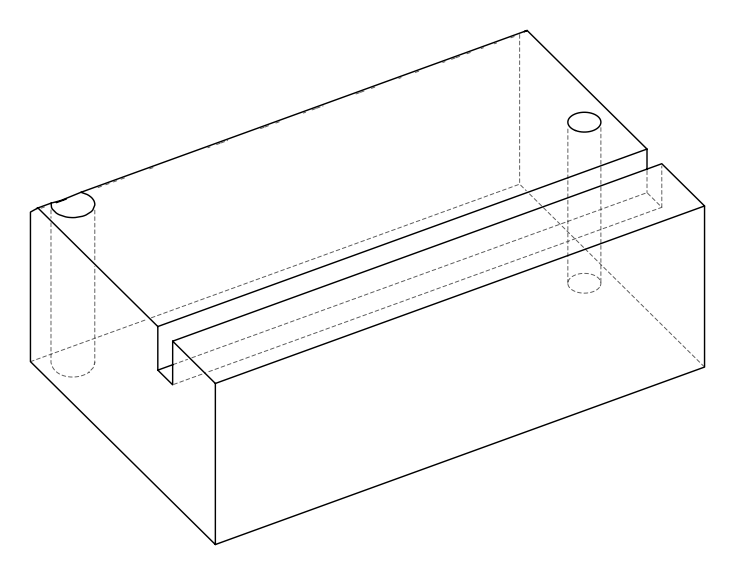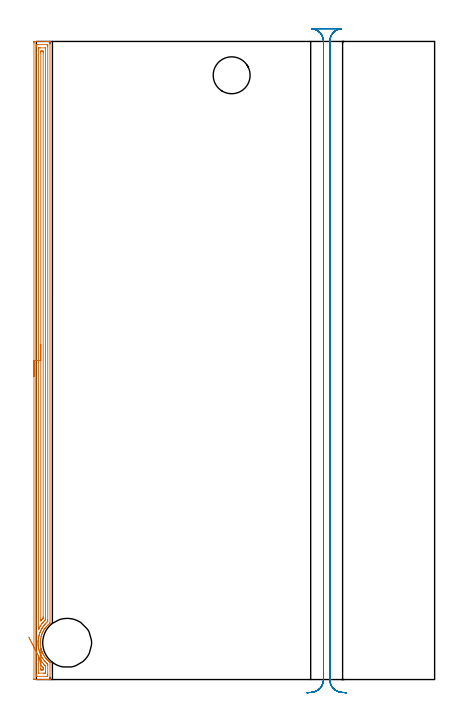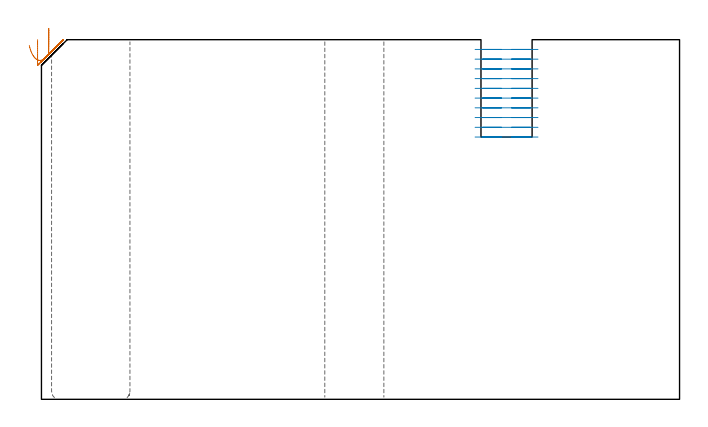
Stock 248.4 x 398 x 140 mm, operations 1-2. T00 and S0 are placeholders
(PLAN: 8 operations, 7 tool changes, 38.5 min)
(1 AREA_MILL | FG_CHAMFER_SURFACE | UGT0205_001 | 12.85 min | 19908 mm3)
(2 MILL_RECTANGULAR_SLOT | SLOT_RECTANGULAR | NXT0201_012 | Follow Part, ap 4, ae 75% | 17.51 min | 300294 mm3)
(3 MILL_THROUGH_HOLE_FROM_SOLID_MATERIAL | STEP1HOLE | NXT0201_007 | Circular | 6.25 min | 101538 mm3)
(4 SPOT_DRILL | STEP1HOLE_1 | NXT0321_9005460120000 | 0.05 min | 180 mm3)
(5 DRILL_BLIND_HOLE_INTO_CENTER | STEP1HOLE_1 | NXT0301_125 | 0.05 min | 169 mm3)
(6 GUN_DRILL_THROUGH_HOLE | STEP1HOLE_1 | UGT0307_001 | 0.62 min | 2535 mm3)
(7 SPADE_DRILL_TO_ENLARGE_THROUGH_HOLE | STEP1HOLE_1 | UGT0306_005 | 0.59 min | 20170 mm3)
(8 DRILL_TO_ENLARGE_THROUGH_HOLE | STEP1HOLE_1 | UGT0301_055 | 0.6 min | 35086 mm3)
(TOOL UGT0205_001 | Chamfer Mill 20 x 3 x 45 deg. | D20 FL50 Z2)
(TOOL NXT0201_012 | ENDMILL 16mm [2P460-1600-NA 1630] | D16 FL38 Z6)
(TOOL NXT0201_007 | ENDMILL 25mm [R216.25-25050GCK54P 1620] | D25 R3 FL54 Z5)
(TOOL NXT0321_9005460120000 | NC Spot Drill, 142deg, 12mm, Carbide, Uncoated | D12 PA142 FL30 Z2)
(TOOL NXT0301_125 | Carbide Drill 6mm [861.1-0600-018A1-GP GC34] | D6 PA150 FL18.7 Z2)
(TOOL UGT0307_001 | Gun Drill 5 mm | D5 PA130 FL24 Z1)
(TOOL UGT0306_005 | Spade Drill 14.5mm | D14.5 PA132 FL10 Z2)
(TOOL UGT0301_055 | Twist Drill 23 mm | D23 PA118 FL155 Z2)
(OP 1 AREA_MILL)
G17 G21 G94 G90
T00 M6
G54
G17 G0 G90 X-1.5 Y189. S1061 M3
G43 Z150. H0
Z140.
G94 G1 Y189.038 Z139.128 F250.
Y189.152 Z138.263
Y189.341 Z137.412
Y189.603 Z136.58
Y189.937 Z135.774
Y190.34 Z135.
Y190.808 Z134.264
Y191.34 Z133.572
Y191.929 Z132.929
Y192.572 Z132.34
Y193.264 Z131.808
Y194. Z131.34
Y194.774 Z130.937
Y195.58 Z130.603
Y196.412 Z130.341
Y197.264 Z130.152
Y198.128 Z130.038
Y199. Z130.
Y397.043
X-1.499 Y397.378 Z130.001
X-1.494 Y397.931 Z130.003
X-1.492 Y397.992 Z130.006
X-0.944 Y398. Z130.553
X5.278 Z136.772
X6.708 Z138.204
X7.056 Z138.551
X7.751 Z139.25
X8.066 Z139.565
X8.458 Y397.993 Z139.95
X8.497 Y397.99 Z139.988
X8.5 Y397.825 Z140.
Y35.434
X8.501 Y35.062 Z139.999
X8.394 Y34.979 Z139.894
X8.313 Y34.916 Z139.812
X7.991 Y34.656 Z139.491
X7.751 Y34.449 Z139.251
X7.651 Y34.362 Z139.15
X7.563 Y34.28 Z139.061
X7.5 Y34.222 Z138.996
X7.364 Y34.098 Z138.863
X7.239 Y33.982 Z138.738
X7.056 Y33.813 Z138.552
X7.002 Y33.763 Z138.498
X6.769 Y33.525 Z138.266
X6.167 Y32.87 Z137.665
X6.1 Y32.791 Z137.599
X5.884 Y32.535 Z137.383
X5.453 Y31.977 Z136.953
X5.278 Y31.728 Z136.777
X5.001 Y31.336 Z136.499
X4.836 Y31.083 Z136.335
X4.788 Y31.004 Z136.287
X4.567 Y30.639 Z136.066
X4.408 Y30.363 Z135.908
X4.31 Y30.19 Z135.809
X4.118 Y29.827 Z135.615
X3.866 Y29.297 Z135.363
X3.833 Y29.217 Z135.328
X3.796 Y29.132 Z135.293
X3.668 Y28.829 Z135.167
X3.634 Y28.748 Z135.133
X3.49 Y28.404 Z134.987
X3.294 Y27.876 Z134.789
X3.234 Y27.719 Z134.732
X3.169 Y27.511 Z134.665
X3.146 Y27.429 Z134.64
X3.056 Y27.125 Z134.551
X3.038 Y27.065 Z134.533
X3.016 Y26.983 Z134.511
X2.919 Y26.618 Z134.417
X2.725 Y25.724 Z134.221
X2.713 Y25.642 Z134.207
X2.585 Y24.831 Z134.081
X2.578 Y24.749 Z134.071
X2.52 Y24.174 Z134.014
X2.497 Y23.938 Z133.99
X2.463 Y23.045 Z133.954
X2.465 Y22.961 Z133.953
X2.469 Y22.837 Z133.954
X2.476 Y22.408 Z133.968
X2.482 Y22.152 Z133.972
X2.489 Y22.068 Z133.978
X2.547 Y21.259 Z134.046
X2.624 Y20.727 Z134.119
X2.673 Y20.365 Z134.172
X2.851 Y19.472 Z134.346
X2.872 Y19.387 Z134.366
X2.894 Y19.286 Z134.392
X2.907 Y19.227 Z134.407
X2.955 Y19.025 Z134.455
X2.979 Y18.94 Z134.479
X3.08 Y18.579 Z134.578
X3.106 Y18.493 Z134.605
X3.233 Y18.082 Z134.732
X3.304 Y17.887 Z134.802
X3.379 Y17.686 Z134.874
X3.414 Y17.6 Z134.907
X3.5 Y17.378 Z135.
X3.593 Y17.153 Z135.087
X3.729 Y16.808 Z135.228
X3.735 Y16.793 Z135.234
X3.92 Y16.38 Z135.418
X3.979 Y16.259 Z135.476
X4.065 Y16.078 Z135.564
X4.117 Y15.97 Z135.616
X4.4 Y15.451 Z135.898
X4.449 Y15.366 Z135.946
X4.656 Y15.006 Z136.154
X4.826 Y14.733 Z136.324
X5.001 Y14.463 Z136.499
X5.239 Y14.113 Z136.738
X5.574 Y13.661 Z137.072
X5.884 Y13.261 Z137.383
X5.917 Y13.22 Z137.417
X6.311 Y12.769 Z137.809
X6.714 Y12.327 Z138.213
X6.802 Y12.238 Z138.301
X7.109 Y11.94 Z138.607
X7.204 Y11.848 Z138.703
X7.231 Y11.823 Z138.731
X7.666 Y11.421 Z139.165
X7.757 Y11.345 Z139.256
X7.944 Y11.19 Z139.439
X8.129 Y11.036 Z139.626
X8.411 Y10.808 Z139.91
X8.503 Y10.726 Z139.997
X8.5 Y10.466 Z140.
Y0.175
X8.497 Y0.01 Z139.988
X8.458 Y0.007 Z139.95
X8.066 Y0. Z139.565
X7.751 Z139.25
X7.056 Z138.551
X5.819 Z137.316
X5.278 Z136.772
X4.66 Z136.155
X-1.216 Z130.282
X-1.492 Y0.01 Z130.006
X-1.499 Y0.286 Z129.999
Y0.302
X-1.5 Y199. Z130.
X-0.086 Z131.414
Y394.698
X-0.084 Y395.591 Z131.416
X-0.083 Y395.619 Z131.417
X-0.056 Y395.99 Z131.444
X0.429 Y395.998 Z131.929
X0.833 Y395.999 Z132.333
X1.316 Y396. Z132.816
X6.167 Y395.999 Z137.667
X6.652 Y395.997 Z138.152
X7.056 Y395.99 Z138.556
X7.083 Y395.591 Z138.583
X7.084 Y395.562 Z138.584
X7.086 Y394.698 Z138.586
Y37.229
X7.082 Y36.365 Z138.582
X7.08 Y36.341 Z138.58
X7.056 Y36.203 Z138.556
X6.677 Y35.853 Z138.177
X6.265 Y35.472 Z137.765
X6.215 Y35.424 Z137.715
X6.167 Y35.375 Z137.667
X5.781 Y34.966 Z137.281
X5.418 Y34.578 Z136.918
X5.351 Y34.504 Z136.851
X5.278 Y34.42 Z136.778
X4.946 Y34.018 Z136.446
X4.681 Y33.685 Z136.181
X4.555 Y33.518 Z136.055
X4.389 Y33.291 Z135.889
X4.039 Y32.791 Z135.539
X3.823 Y32.466 Z135.323
X3.5 Y31.952 Z135.
X3.48 Y31.918 Z134.98
X3.468 Y31.897 Z134.968
X3.424 Y31.821 Z134.924
X2.981 Y31.004 Z134.481
X2.861 Y30.753 Z134.361
X2.611 Y30.226 Z134.111
X2.576 Y30.145 Z134.076
X2.561 Y30.11 Z134.061
X2.317 Y29.512 Z133.817
X2.201 Y29.217 Z133.701
X1.953 Y28.555 Z133.453
X1.877 Y28.323 Z133.377
X1.856 Y28.256 Z133.356
X1.722 Y27.801 Z133.222
X1.645 Y27.507 Z133.145
X1.626 Y27.429 Z133.126
X1.479 Y26.78 Z132.979
X1.428 Y26.536 Z132.928
X1.33 Y26.036 Z132.83
X1.268 Y25.642 Z132.768
X1.21 Y25.264 Z132.71
X1.151 Y24.749 Z132.651
X1.121 Y24.459 Z132.621
X1.096 Y24.172 Z132.596
X1.079 Y23.855 Z132.579
X1.069 Y23.618 Z132.569
X1.052 Y22.961 Z132.552
X1.054 Y22.739 Z132.554
X1.071 Y22.068 Z132.571
X1.086 Y21.814 Z132.586
X1.133 Y21.174 Z132.633
X1.147 Y21.016 Z132.647
X1.168 Y20.838 Z132.668
X1.249 Y20.281 Z132.749
X1.326 Y19.786 Z132.826
X1.404 Y19.387 Z132.904
X1.553 Y18.663 Z133.053
X1.595 Y18.493 Z133.095
X1.722 Y18.002 Z133.222
X1.839 Y17.6 Z133.339
X1.86 Y17.53 Z133.36
X1.894 Y17.428 Z133.394
X2.151 Y16.706 Z133.651
X2.43 Y15.995 Z133.93
X2.506 Y15.813 Z134.006
X2.611 Y15.571 Z134.111
X2.857 Y15.043 Z134.357
X2.918 Y14.919 Z134.418
X3.261 Y14.266 Z134.761
X3.398 Y14.025 Z134.898
X3.5 Y13.855 Z135.
X3.953 Y13.132 Z135.453
X4.389 Y12.508 Z135.889
X4.587 Y12.238 Z136.087
X4.889 Y11.85 Z136.389
X5.298 Y11.355 Z136.798
X5.559 Y11.062 Z137.059
X6.167 Y10.429 Z137.667
X6.617 Y10.01 Z138.117
X7.056 Y9.601 Z138.556
X7.069 Y9.585 Z138.569
X7.079 Y9.557 Z138.579
X7.086 Y8.694 Z138.586
Y8.664
Y3.302
X7.084 Y2.409 Z138.584
X7.083 Y2.381 Z138.583
X7.056 Y2.01 Z138.556
X6.571 Y2.002 Z138.071
X6.167 Y2.001 Z137.667
X5.684 Y2. Z137.184
X0.833 Y2.001 Z132.333
X0.429 Y2.002 Z131.929
X-0.056 Y2.01 Z131.444
X-0.083 Y2.409 Z131.417
X-0.084 Y2.438 Z131.416
X-0.086 Y3.302 Z131.414
Y199.
X1.328 Z132.828
X1.329 Y392.91 Z132.829
X1.33 Y393.304 Z132.83
X1.335 Y393.804 Z132.835
X1.339 Y393.99 Z132.839
X1.53 Y393.997 Z133.03
X1.722 Y393.999 Z133.222
X2.416 Y394. Z133.916
X5.473 Y393.999 Z136.973
X5.602 Y393.996 Z137.102
X5.649 Y393.992 Z137.149
X5.666 Y393.988 Z137.166
X5.667 Y393.982 Z137.167
X5.67 Y393.936 Z137.17
X5.671 Y393.804 Z137.171
Y37.757
X5.669 Y37.508 Z137.169
X5.667 Y37.384 Z137.167
X5.665 Y37.326 Z137.165
X5.605 Y37.259 Z137.105
X5.441 Y37.095 Z136.941
X5.278 Y36.929 Z136.778
X5.003 Y36.642 Z136.503
X4.742 Y36.365 Z136.242
X4.573 Y36.18 Z136.073
X4.389 Y35.972 Z135.889
X4.16 Y35.702 Z135.66
X3.97 Y35.472 Z135.47
X3.764 Y35.207 Z135.264
X3.5 Y34.86 Z135.
X3.381 Y34.698 Z134.881
X3.295 Y34.578 Z134.795
X3.016 Y34.172 Z134.516
X2.691 Y33.685 Z134.191
X2.66 Y33.635 Z134.16
X2.611 Y33.555 Z134.111
X2.33 Y33.074 Z133.83
X2.17 Y32.791 Z133.67
X2.012 Y32.5 Z133.512
X1.722 Y31.958 Z133.222
X1.702 Y31.917 Z133.202
X1.693 Y31.897 Z133.193
X1.404 Y31.271 Z132.904
X1.38 Y31.215 Z132.88
X1.349 Y31.143 Z132.849
X1.334 Y31.114 Z132.834
X1.333 Z132.833
X1.332 Y31.121 Z132.832
X1.33 Y31.188 Z132.83
X1.329 Y31.324 Z132.829
X1.328 Y31.4 Z132.828
Y199.
X2.743 Z134.243
Y391.123
X2.747 Y391.88 Z134.247
X2.749 Y391.984 Z134.249
X2.846 Y391.99 Z134.346
X3.064 Y391.995 Z134.564
X3.5 Y392. Z135.
X3.517 Z135.017
X3.942 Y391.996 Z135.442
X4.154 Y391.991 Z135.654
X4.25 Y391.987 Z135.75
X4.257 Y391.123 Z135.757
Y39.046
X4.255 Y38.666 Z135.755
X4.253 Y38.476 Z135.753
X4.25 Y38.384 Z135.75
X4.216 Y38.326 Z135.716
X4.063 Y38.153 Z135.563
X3.794 Y37.857 Z135.294
X3.5 Y37.53 Z135.
X3.374 Y37.385 Z134.874
X3.267 Y37.259 Z134.767
X3.11 Y37.068 Z134.61
X2.972 Y36.896 Z134.472
X2.781 Y36.654 Z134.281
X2.757 Y36.628 Z134.257
X2.75 Y36.624 Z134.25
X2.749 Y36.626 Z134.249
X2.746 Y36.712 Z134.246
X2.743 Y37.126 Z134.243
Y37.259
Y199.
Y199.872 Z134.281
Y200.736 Z134.395
Y201.588 Z134.583
Y202.42 Z134.846
Y203.226 Z135.18
Y204. Z135.582
Y204.736 Z136.051
Y205.428 Z136.582
Y206.071 Z137.172
Y206.66 Z137.815
Y207.192 Z138.507
Y207.66 Z139.243
Y208.063 Z140.016
Y208.397 Z140.822
Y208.659 Z141.654
Y208.848 Z142.506
Y208.962 Z143.371
Y209. Z144.243
G0 Z150.
X-4.729 Y26.453
Z137.767
G1 X-4.548 Y26.1 Z136.99
X-4.336 Y25.688 Z136.251
X-4.095 Y25.22 Z135.555
X-3.828 Y24.7 Z134.908
X-3.536 Y24.132 Z134.313
X-3.221 Y23.52 Z133.777
X-2.886 Y22.869 Z133.303
X-2.533 Y22.183 Z132.895
X-2.166 Y21.469 Z132.555
X-1.786 Y20.731 Z132.286
X-1.397 Y19.974 Z132.091
X-1.002 Y19.206 Z131.971
X-0.604 Y18.431 Z131.927
X-0.205 Y17.656 Z131.958
X0.191 Y16.886 Z132.066
X0.581 Y16.127 Z132.248
X0.963 Y15.386 Z132.504
X1.332 Y14.667 Z132.832
X1.35 Y14.632 Z132.85
X1.635 Y14.025 Z133.135
X1.722 Y13.848 Z133.222
X2.102 Y13.132 Z133.602
X2.624 Y12.225 Z134.124
X3.214 Y11.345 Z134.714
X3.5 Y10.942 Z135.
X3.71 Y10.662 Z135.21
X3.874 Y10.451 Z135.374
X4.389 Y9.835 Z135.889
X4.635 Y9.557 Z136.135
X5.278 Y8.875 Z136.778
X5.481 Y8.664 Z136.981
X5.664 Y8.461 Z137.164
X5.667 Y8.272 Z137.167
X5.67 Y7.77 Z137.17
X5.671 Y7.375 Z137.171
Y5.089
X5.669 Y4.696 Z137.169
X5.664 Y4.196 Z137.164
X5.661 Y4.01 Z137.161
X5.47 Y4.003 Z136.97
X5.278 Y4.001 Z136.778
X4.584 Y4. Z136.084
X1.527 Y4.001 Z133.027
X1.398 Y4.003 Z132.898
X1.351 Y4.008 Z132.851
X1.334 Y4.012 Z132.834
X1.333 Y4.018 Z132.833
X1.33 Y4.064 Z132.83
X1.329 Y4.196 Z132.829
Y14.559
X1.332 Y14.667 Z132.832
X2.749 Y9.13 Z134.249
X2.909 Y8.963 Z134.409
X3.044 Y8.809 Z134.544
X3.169 Y8.664 Z134.669
X3.5 Y8.28 Z135.
X4.202 Y7.496 Z135.702
X4.25 Y7.433 Z135.75
X4.252 Y7.389 Z135.752
X4.257 Y7.01 Z135.757
Y6.877
X4.253 Y6.12 Z135.753
X4.25 Y6.016 Z135.75
X4.154 Y6.01 Z135.654
X3.936 Y6.004 Z135.436
X3.5 Y6. Z135.
X3.483 Z134.983
X3.058 Y6.003 Z134.558
X2.846 Y6.008 Z134.346
X2.75 Y6.013 Z134.25
X2.748 Y6.085 Z134.248
X2.743 Y6.744 Z134.243
Y8.664
X2.744 Y8.797 Z134.244
X2.749 Y9.13 Z134.249
X2.763 Y10.001 Z134.301
X2.777 Y10.864 Z134.429
X2.791 Y11.712 Z134.631
X2.804 Y12.54 Z134.907
X2.817 Y13.34 Z135.254
X2.829 Y14.108 Z135.669
X2.84 Y14.836 Z136.149
X2.851 Y15.519 Z136.691
X2.862 Y16.153 Z137.291
X2.871 Y16.732 Z137.943
X2.879 Y17.252 Z138.644
X2.886 Y17.709 Z139.387
X2.893 Y18.099 Z140.167
X2.898 Y18.42 Z140.978
X2.902 Y18.669 Z141.814
X2.905 Y18.844 Z142.669
X2.906 Y18.944 Z143.536
Y18.968 Z144.408
G0 Z150.
M5
M2
(OP 2 MILL_RECTANGULAR_SLOT)
G17 G21 G94 G90
T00 M6
G54
G17 G0 G90 X193.297 Y-8.23 S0 M3
G43 Z150. H1
Z136.21
G94 G1 X190.308 Y-7.97 F250.
G2 X183. Y0. R8. F500.
G1 Y398.
G2 X190.308 Y405.97 R8.
G1 Y406.
X171.792
Y405.97
G2 X179.1 Y398. R8.
G1 Y0.
G2 X171.792 Y-7.97 R8.
G1 X168.803 Y-8.23 F250.
G0 X193.297 Z132.42
G1 X190.308 Y-7.97
G2 X183. Y0. R8. F500.
G1 Y398.
G2 X190.308 Y405.97 R8.
G1 Y406.
X171.792
Y405.97
G2 X179.1 Y398. R8.
G1 Y0.
G2 X171.792 Y-7.97 R8.
G1 X168.803 Y-8.23 F250.
G0 X193.297 Z128.63
G1 X190.308 Y-7.97
G2 X183. Y0. R8. F500.
G1 Y398.
G2 X190.308 Y405.97 R8.
G1 Y406.
X171.792
Y405.97
G2 X179.1 Y398. R8.
G1 Y0.
G2 X171.792 Y-7.97 R8.
G1 X168.803 Y-8.23 F250.
G0 X193.297 Z124.84
G1 X190.308 Y-7.97
G2 X183. Y0. R8. F500.
G1 Y398.
G2 X190.308 Y405.97 R8.
G1 Y406.
X171.792
Y405.97
G2 X179.1 Y398. R8.
G1 Y0.
G2 X171.792 Y-7.97 R8.
G1 X168.803 Y-8.23 F250.
G0 X193.297 Z121.05
G1 X190.308 Y-7.97
G2 X183. Y0. R8. F500.
G1 Y398.
G2 X190.308 Y405.97 R8.
G1 Y406.
X171.792
Y405.97
G2 X179.1 Y398. R8.
G1 Y0.
G2 X171.792 Y-7.97 R8.
G1 X168.803 Y-8.23 F250.
G0 X193.297 Z117.26
G1 X190.308 Y-7.97
G2 X183. Y0. R8. F500.
G1 Y398.
G2 X190.308 Y405.97 R8.
G1 Y406.
X171.792
Y405.97
G2 X179.1 Y398. R8.
G1 Y0.
G2 X171.792 Y-7.97 R8.
G1 X168.803 Y-8.23 F250.
G0 X193.297 Z113.47
G1 X190.308 Y-7.97
G2 X183. Y0. R8. F500.
G1 Y398.
G2 X190.308 Y405.97 R8.
G1 Y406.
X171.792
Y405.97
G2 X179.1 Y398. R8.
G1 Y0.
G2 X171.792 Y-7.97 R8.
G1 X168.803 Y-8.23 F250.
G0 X193.297 Z109.68
G1 X190.308 Y-7.97
G2 X183. Y0. R8. F500.
G1 Y398.
G2 X190.308 Y405.97 R8.
G1 Y406.
X171.792
Y405.97
G2 X179.1 Y398. R8.
G1 Y0.
G2 X171.792 Y-7.97 R8.
G1 X168.803 Y-8.23 F250.
G0 X193.297 Z105.89
G1 X190.308 Y-7.97
G2 X183. Y0. R8. F500.
G1 Y398.
G2 X190.308 Y405.97 R8.
G1 Y406.
X171.792
Y405.97
G2 X179.1 Y398. R8.
G1 Y0.
G2 X171.792 Y-7.97 R8.
G1 X168.803 Y-8.23 F250.
G0 X193.297 Z102.1
G1 X190.308 Y-7.97
G2 X183. Y0. R8. F500.
G1 Y398.
G2 X190.308 Y405.97 R8.
G1 Y406.
X171.792
Y405.97
G2 X179.1 Y398. R8.
G1 Y0.
G2 X171.792 Y-7.97 R8.
G1 X168.803 Y-8.23 F250.
G0 Z150.
M5
M2
